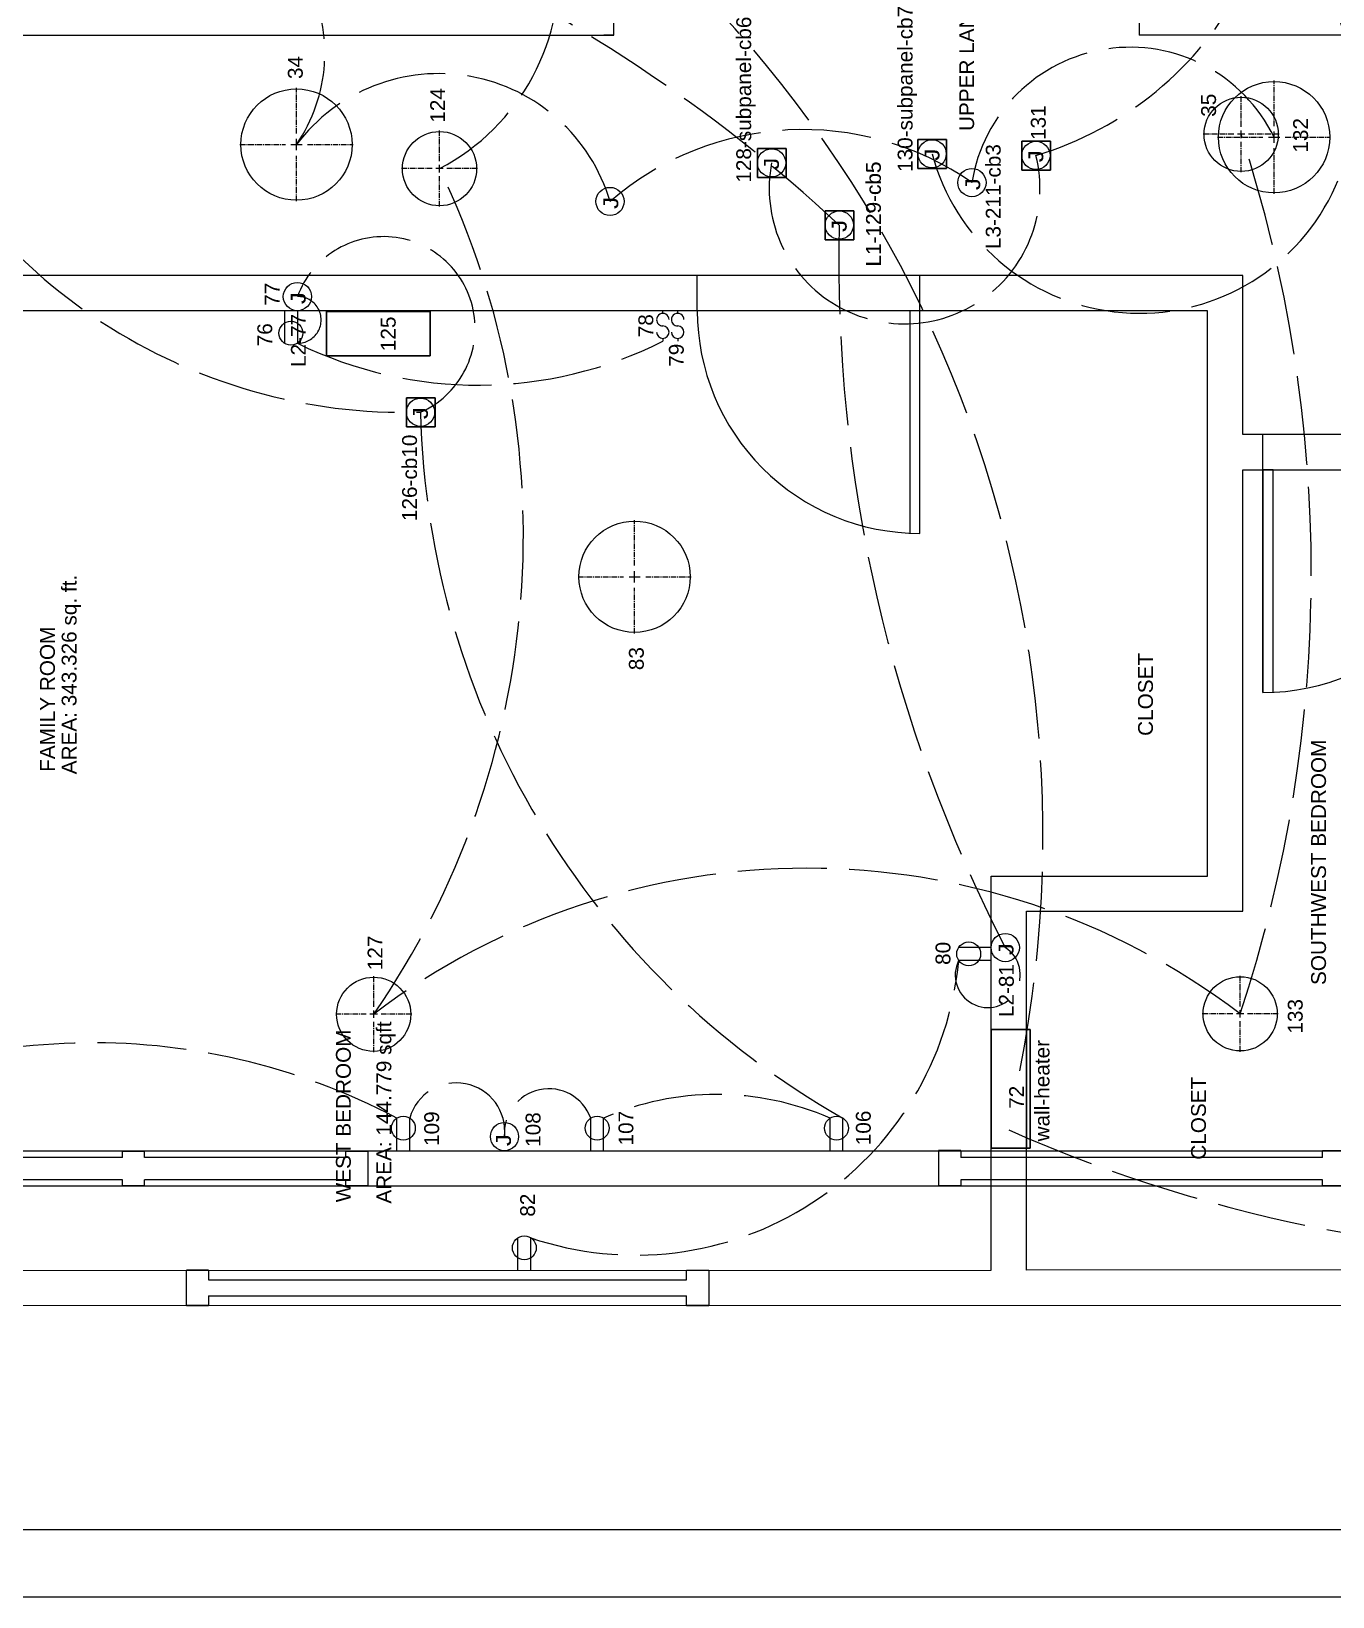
# Model space of a CAD drawing. Header units: inches. Extents: x 12 to 619, y -4 to 515.
# Drawn here: x 241.3 to 416.7, y -4 to 206.8 of the extents above; entities that cross this region are included whole.
import ezdxf

# ---------------------------------------------------------------- set-up
doc = ezdxf.new("R2010")
doc.units = ezdxf.units.IN
doc.header["$MEASUREMENT"] = 0
doc.linetypes.add('ACAD_ISO02W100', pattern=[15, 12, -3])
doc.linetypes.add('CENTER2', pattern=[1.125, 0.75, -0.125, 0.125, -0.125])
doc.layers.get('0').update_dxf_attribs({"color": 1, "lineweight": 9})
for name, color, linetype, lineweight in [('00-page-edge', 7, 'Continuous', 9), ('A101-Floorplan-1st-floor', 7, 'Continuous', 9), ('A101-Text', 7, 'Continuous', 9), ('A201-Floorplan-2nd-floor', 3, 'Continuous', 9), ('A201-Text', 3, 'Continuous', 9), ('E101-Electrical-1st-floor', 7, 'Continuous', 9), ('E201-Electrical-2nd-floor', 3, 'Continuous', 9)]:
    doc.layers.add(name, color=color, linetype=linetype, lineweight=lineweight)
doc.layers.get('0').off()
doc.styles.add('Reg', font='Courier New.ttf', dxfattribs={"height": 1})
doc.styles.get("Standard").update_dxf_attribs({"font": 'Arial.ttf', "height": 2})

# ---------------------------------------------------------------- blocks, each defined once
blk = doc.blocks.new('L2-W-bedroom-door')
at = {"layer": 'A201-Floorplan-2nd-floor'}
for p, q in [((-186.19, -524.69), (-156.19, -524.69)), ((-156.19, -523.31), (-186.15, -523.31)), ((-156.19, -524.69), (-156.19, -523.31))]:
    blk.add_line(p, q, dxfattribs=at)
blk.add_arc((-156.19, -524.69), 30, 90, 180, dxfattribs=at)
blk = doc.blocks.new('L2-SW-bedroom-door')
at = {"layer": 'A201-Floorplan-2nd-floor', "lineweight": 30}
for p in [(-313.87, -549.41), (-283.87, -550.78)]:
    blk.add_line(p, (-283.87, -549.41), dxfattribs=at)
at = {"layer": 'A201-Floorplan-2nd-floor'}
blk.add_line((-313.87, -550.78), (-283.87, -550.78), dxfattribs=at)
blk.add_arc((-283.87, -549.41), 30, 180, 270, dxfattribs=at)
blk = doc.blocks.new('L2-wall-heater-72')
at = {"layer": 'E201-Electrical-2nd-floor', "lineweight": 30}
for p, q in [((0, 4.75, -9.75), (16, 4.75, -9.75)), ((0, -0.5, -9.75), (0, 4.75, -9.75)), ((16, -0.5, -9.75), (16, 4.75, -9.75)), ((0, 0, -9.75), (16, 0, -9.75)), ((0, -0.5, -9.75), (16, -0.5, -9.75))]:
    blk.add_line(p, q, dxfattribs=at)
blk = doc.blocks.new('L1-family-room-window')
at = {"layer": 'A101-Floorplan-1st-floor'}
for p, q in [((0.01, 54.75), (-4.75, 54.75)), ((-3.93, 51.75), (-4.75, 51.75)), ((-3.93, 3), (-3.93, 51.75)), ((0.01, 51.75), (-0.93, 51.75)), ((-0.93, 3), (-0.93, 51.75)), ((-4.75, 3), (-3.93, 3)), ((-0.93, 3), (0.01, 3)), ((-4.75, 0), (0.01, 0))]:
    blk.add_line(p, q, dxfattribs=at)
at = {"layer": 'A101-Floorplan-1st-floor', "lineweight": 30}
for p, q in [((-4.75, 54.75), (-4.75, 51.75)), ((0.01, 54.75), (0.01, 51.75)), ((-4.75, 3), (-4.75, 0)), ((0, 3), (0.01, 0))]:
    blk.add_line(p, q, dxfattribs=at)
blk = doc.blocks.new('L1-family-room-patio-doors')
at = {"layer": 'A101-Floorplan-1st-floor'}
for p, q in [((0, 66.63), (-4.75, 66.63)), ((-0.07, 66.63), (-0.07, 63.63)), ((-3.93, 63.63), (-4.75, 63.63)), ((-3.93, 33.13), (-3.93, 63.63)), ((-0.93, 33.13), (-0.93, 63.63)), ((0, 63.63), (-0.93, 63.63)), ((-4.75, 33.13), (-3.93, 33.13)), ((-0.93, 33.13), (0, 33.13)), ((-0.07, 33.13), (-0.07, 30.13)), ((-4.75, 30.13), (-3.93, 30.13)), ((-3.93, 3), (-3.93, 30.13)), ((-0.93, 3), (-0.93, 30.13)), ((-0.93, 30.13), (0, 30.13)), ((-4.75, 3), (-3.93, 3)), ((-0.93, 3), (0, 3)), ((-0.07, 3), (-0.07, 0)), ((-4.75, 0), (0, 0))]:
    blk.add_line(p, q, dxfattribs=at)
at = {"layer": 'A101-Floorplan-1st-floor', "lineweight": 30}
for p, q in [((-4.75, 66.63), (-4.75, 63.63)), ((-4.75, 33.13), (-4.75, 30.13)), ((-4.75, 3), (-4.75, 0))]:
    blk.add_line(p, q, dxfattribs=at)
blk = doc.blocks.new('L2-ceiling-led-34')
at = {"layer": 'E201-Electrical-2nd-floor', "linetype": 'CENTER2', "lineweight": -3}
for p, q in [((0, 7.62, -94.12), (0, 1.5, -94.12)), ((-7.62, 0, -94.12), (-1.5, 0, -94.12)), ((1.5, 0, -94.12), (7.62, 0, -94.12)), ((0, -1.5, -94.12), (0, -7.62, -94.12))]:
    blk.add_line(p, q, dxfattribs=at)
at = {"layer": 'E201-Electrical-2nd-floor', "linetype": 'Continuous', "lineweight": -3}
for p, q in [((-0.75, 0, -94.12), (0.75, 0, -94.12)), ((0, 0.75, -94.12), (0, -0.75, -94.12))]:
    blk.add_line(p, q, dxfattribs=at)
at = {"layer": 'E201-Electrical-2nd-floor', "lineweight": -3}
blk.add_circle((0, 0, -94.12), 7.5, dxfattribs=at)
blk = doc.blocks.new('L2-ceiling-led-35')
at = {"layer": 'E201-Electrical-2nd-floor', "linetype": 'CENTER2', "lineweight": -3}
for p, q in [((0, 7.62, -81.46), (0, 1.5, -81.46)), ((-7.62, 0, -81.46), (-1.5, 0, -81.46)), ((1.5, 0, -81.46), (7.62, 0, -81.46)), ((0, -1.5, -81.46), (0, -7.62, -81.46))]:
    blk.add_line(p, q, dxfattribs=at)
at = {"layer": 'E201-Electrical-2nd-floor', "linetype": 'Continuous', "lineweight": -3}
for p, q in [((-0.75, 0, -81.46), (0.75, 0, -81.46)), ((0, 0.75, -81.46), (0, -0.75, -81.46))]:
    blk.add_line(p, q, dxfattribs=at)
at = {"layer": 'E201-Electrical-2nd-floor', "lineweight": -3}
blk.add_circle((0, 0, -81.46), 7.5, dxfattribs=at)
blk = doc.blocks.new('L2-duplex-76')
at = {"layer": 'E201-Electrical-2nd-floor', "lineweight": -3}
for p, q in [((0, 1.73, -17.88), (-4.39, 1.73, -17.88)), ((0, 0, -17.88), (-4.38, 0, -17.88))]:
    blk.add_line(p, q, dxfattribs=at)
blk.add_circle((-3.03, 0.87, -17.88), 1.61, dxfattribs=at)
blk = doc.blocks.new('L2-j-box-77')
at = {"layer": 'E201-Electrical-2nd-floor'}
blk.add_circle((1.9, 0, -8), 1.9, dxfattribs=at)
at = {"layer": 'E201-Electrical-2nd-floor', "lineweight": 5, "style": 'Reg'}
blk.add_text('J', height=2, dxfattribs=at).set_placement((0.65, -1.11, -8))
blk = doc.blocks.new('L2-basic-switch-78')
at = {"layer": 'E201-Electrical-2nd-floor', "lineweight": -3}
for p, q in [((-3.74, 0, -46.12), (-4.11, 0, -46.12)), ((-0.37, 0, -46.12), (0, 0, -46.12))]:
    blk.add_line(p, q, dxfattribs=at)
for centre, start, end in [((-2.9, 0, -46.12), 90, 360), ((-1.22, 0, -46.12), 90, 180), ((-1.21, 0, -46.12), 270, 90)]:
    blk.add_arc(centre, 0.84, start, end, dxfattribs=at)
blk = doc.blocks.new('L2-toggle-switch-79')
at = {"layer": 'E201-Electrical-2nd-floor', "lineweight": -3}
for p, q in [((-3.74, 0, -46.12), (-4.11, 0, -46.12)), ((-0.37, 0, -46.12), (0, 0, -46.12))]:
    blk.add_line(p, q, dxfattribs=at)
for centre, start, end in [((-2.9, 0, -46.12), 90, 360), ((-1.22, 0, -46.12), 90, 180), ((-1.21, 0, -46.12), 270, 90)]:
    blk.add_arc(centre, 0.84, start, end, dxfattribs=at)
blk = doc.blocks.new('L2-duplex-80')
at = {"layer": 'E201-Electrical-2nd-floor'}
for p, q in [((-1.73, 0, -17.38), (-1.73, 4.38, -17.38)), ((0, 0, -17.38), (0, 4.39, -17.38))]:
    blk.add_line(p, q, dxfattribs=at)
blk.add_circle((-0.86, 3.03, -17.38), 1.61, dxfattribs=at)
blk = doc.blocks.new('L2-j-box-81')
at = {"layer": 'E201-Electrical-2nd-floor'}
blk.add_circle((0, -1.9, -5.25), 1.9, dxfattribs=at)
at = {"layer": 'E201-Electrical-2nd-floor', "lineweight": 5, "style": 'Reg'}
blk.add_text('J', height=2, dxfattribs=at).set_placement((-1.25, -3.01, -5.25))
blk = doc.blocks.new('L1-duplex-106')
at = {"layer": 'E101-Electrical-1st-floor'}
for p, q in [((0, 0, -16.75), (4.38, 0, -16.75)), ((0, -1.73, -16.75), (4.39, -1.73, -16.75))]:
    blk.add_line(p, q, dxfattribs=at)
blk.add_circle((3.03, -0.87, -16.75), 1.61, dxfattribs=at)
blk = doc.blocks.new('L1-duplex-107')
at = {"layer": 'E101-Electrical-1st-floor'}
for p, q in [((0, 0, -17.87), (4.38, 0, -17.87)), ((0, -1.73, -17.87), (4.39, -1.73, -17.87))]:
    blk.add_line(p, q, dxfattribs=at)
blk.add_circle((3.03, -0.87, -17.87), 1.61, dxfattribs=at)
blk = doc.blocks.new('L1-j-box-108')
at = {"layer": 'E101-Electrical-1st-floor'}
blk.add_circle((1.9, 0, -32.12), 1.9, dxfattribs=at)
at = {"layer": 'E101-Electrical-1st-floor', "lineweight": 5, "style": 'Reg'}
blk.add_text('J', height=2, dxfattribs=at).set_placement((0.38, -0.87, -32.12))
blk = doc.blocks.new('L1-duplex-109')
at = {"layer": 'E101-Electrical-1st-floor'}
for p, q in [((0, 0, -16.12), (4.38, 0, -16.12)), ((0, -1.73, -16.12), (4.39, -1.73, -16.12))]:
    blk.add_line(p, q, dxfattribs=at)
blk.add_circle((3.03, -0.87, -16.12), 1.61, dxfattribs=at)
blk = doc.blocks.new('*U249')
at = {"layer": 'E101-Electrical-1st-floor', "color": 0, "linetype": 'CENTER2', "lineweight": -3, "transparency": 16777216}
for p, q in [((0, 1), (0, 5.12)), ((-5.12, 0), (-1, 0)), ((1, 0), (5.12, 0)), ((0, -5.12), (0, -1))]:
    blk.add_line(p, q, dxfattribs=at)
at = {"layer": 'E101-Electrical-1st-floor', "color": 0, "linetype": 'Continuous', "lineweight": -3, "transparency": 16777216}
for p, q in [((-0.5, 0), (0.5, 0)), ((0, -0.5), (0, 0.5))]:
    blk.add_line(p, q, dxfattribs=at)
blk = doc.blocks.new('*U250')
at = {"layer": 'E101-Electrical-1st-floor', "color": 0, "linetype": 'CENTER2', "lineweight": -3, "transparency": 16777216}
for p, q in [((0, 1), (0, 5.12)), ((-5.12, 0), (-1, 0)), ((1, 0), (5.12, 0)), ((0, -5.12), (0, -1))]:
    blk.add_line(p, q, dxfattribs=at)
at = {"layer": 'E101-Electrical-1st-floor', "color": 0, "linetype": 'Continuous', "lineweight": -3, "transparency": 16777216}
for p, q in [((-0.5, 0), (0.5, 0)), ((0, -0.5), (0, 0.5))]:
    blk.add_line(p, q, dxfattribs=at)
blk = doc.blocks.new('L1-ceiling-led-127')
at = {"layer": 'E101-Electrical-1st-floor', "lineweight": -3}
blk.add_circle((0, 0, -93.87), 5, dxfattribs=at)
at = {"layer": 'E101-Electrical-1st-floor', "linetype": 'CENTER2', "lineweight": -3}
for name in ['*U249', '*U250']:
    blk.add_blockref(name, (0, 0, -93.87), dxfattribs=at)
blk = doc.blocks.new('*U253')
at = {"layer": 'E101-Electrical-1st-floor', "color": 0, "linetype": 'CENTER2', "lineweight": -3, "transparency": 16777216}
for p, q in [((0, 1), (0, 5.12)), ((-5.12, 0), (-1, 0)), ((1, 0), (5.12, 0)), ((0, -5.12), (0, -1))]:
    blk.add_line(p, q, dxfattribs=at)
at = {"layer": 'E101-Electrical-1st-floor', "color": 0, "linetype": 'Continuous', "lineweight": -3, "transparency": 16777216}
for p, q in [((-0.5, 0), (0.5, 0)), ((0, -0.5), (0, 0.5))]:
    blk.add_line(p, q, dxfattribs=at)
blk = doc.blocks.new('L1-ceiling-led-124')
at = {"layer": 'E101-Electrical-1st-floor', "lineweight": -3}
blk.add_circle((0, 0, -95), 5, dxfattribs=at)
at = {"layer": 'E101-Electrical-1st-floor', "linetype": 'CENTER2', "lineweight": -3}
blk.add_blockref('*U253', (0, 0, -95), dxfattribs=at)
blk = doc.blocks.new('L1-ceiling-register-119')
at = {"layer": 'A101-Floorplan-1st-floor', "lineweight": 30}
for p, q in [((-6, 0, -95.12), (-6, -14, -95.12)), ((0, 0, -95.12), (-6, 0, -95.12)), ((0, -14, -95.12), (0, 0, -95.12)), ((-6, -14, -95.12), (0, -14, -95.12))]:
    blk.add_line(p, q, dxfattribs=at)
blk = doc.blocks.new('L1-ceiling-j-box-126')
at = {"layer": 'E101-Electrical-1st-floor', "lineweight": 30}
for p, q in [((-1.98, -1.95, -95.62), (-1.98, 1.9, -95.62)), ((-1.98, 1.9, -95.62), (0, 1.9, -95.62)), ((0, 1.9, -95.62), (1.93, 1.9, -95.62)), ((1.93, 1.9, -95.62), (1.93, -1.95, -95.62)), ((1.93, -1.95, -95.62), (-1.98, -1.95, -95.62))]:
    blk.add_line(p, q, dxfattribs=at)
at = {"layer": 'E101-Electrical-1st-floor'}
blk.add_circle((0, 0, -95.62), 1.9, dxfattribs=at)
at = {"layer": 'E101-Electrical-1st-floor', "lineweight": 5, "style": 'Reg'}
blk.add_text('J', height=2, dxfattribs=at).set_placement((-1.16, -0.99, -95.62))
blk = doc.blocks.new('L1-ceiling-j-box-128')
at = {"layer": 'E101-Electrical-1st-floor', "lineweight": 30}
for p, q in [((-1.98, -1.95, -96.5), (-1.98, 1.9, -96.5)), ((-1.98, 1.9, -96.5), (0, 1.9, -96.5)), ((0, 1.9, -96.5), (1.93, 1.9, -96.5)), ((1.93, 1.9, -96.5), (1.93, -1.95, -96.5)), ((1.93, -1.95, -96.5), (-1.98, -1.95, -96.5))]:
    blk.add_line(p, q, dxfattribs=at)
at = {"layer": 'E101-Electrical-1st-floor'}
blk.add_circle((0, 0, -96.5), 1.9, dxfattribs=at)
at = {"layer": 'E101-Electrical-1st-floor', "lineweight": 5, "style": 'Reg'}
blk.add_text('J', height=2, dxfattribs=at).set_placement((-1.16, -0.99, -96.5))
blk = doc.blocks.new('L1-ceiling-j-box-129')
at = {"layer": 'E101-Electrical-1st-floor', "lineweight": 30}
for p, q in [((-1.98, -1.95, -95.62), (-1.98, 1.9, -95.62)), ((-1.98, 1.9, -95.62), (0, 1.9, -95.62)), ((0, 1.9, -95.62), (1.93, 1.9, -95.62)), ((1.93, 1.9, -95.62), (1.93, -1.95, -95.62)), ((1.93, -1.95, -95.62), (-1.98, -1.95, -95.62))]:
    blk.add_line(p, q, dxfattribs=at)
at = {"layer": 'E101-Electrical-1st-floor'}
blk.add_circle((0, 0, -95.62), 1.9, dxfattribs=at)
at = {"layer": 'E101-Electrical-1st-floor', "lineweight": 5, "style": 'Reg'}
blk.add_text('J', height=2, dxfattribs=at).set_placement((-1.16, -0.99, -95.62))
blk = doc.blocks.new('L1-ceiling-j-box-130')
at = {"layer": 'E101-Electrical-1st-floor', "lineweight": 30}
for p, q in [((-1.98, -1.95, -95.75), (-1.98, 1.9, -95.75)), ((-1.98, 1.9, -95.75), (0, 1.9, -95.75)), ((0, 1.9, -95.75), (1.93, 1.9, -95.75)), ((1.93, 1.9, -95.75), (1.93, -1.95, -95.75)), ((1.93, -1.95, -95.75), (-1.98, -1.95, -95.75))]:
    blk.add_line(p, q, dxfattribs=at)
at = {"layer": 'E101-Electrical-1st-floor'}
blk.add_circle((0, 0, -95.75), 1.9, dxfattribs=at)
at = {"layer": 'E101-Electrical-1st-floor', "lineweight": 5, "style": 'Reg'}
blk.add_text('J', height=2, dxfattribs=at).set_placement((-1.16, -0.99, -95.75))
blk = doc.blocks.new('*U258')
at = {"layer": 'E101-Electrical-1st-floor', "color": 0, "linetype": 'CENTER2', "lineweight": -3, "transparency": 16777216}
for p, q in [((0, 1), (0, 5.12)), ((-5.12, 0), (-1, 0)), ((1, 0), (5.12, 0)), ((0, -5.12), (0, -1))]:
    blk.add_line(p, q, dxfattribs=at)
at = {"layer": 'E101-Electrical-1st-floor', "color": 0, "linetype": 'Continuous', "lineweight": -3, "transparency": 16777216}
for p, q in [((-0.5, 0), (0.5, 0)), ((0, -0.5), (0, 0.5))]:
    blk.add_line(p, q, dxfattribs=at)
blk = doc.blocks.new('L1-ceiling-led-133')
at = {"layer": 'E101-Electrical-1st-floor', "lineweight": -3}
blk.add_circle((0, 0, -94.75), 5, dxfattribs=at)
at = {"layer": 'E101-Electrical-1st-floor', "linetype": 'CENTER2', "lineweight": -3}
blk.add_blockref('*U258', (0, 0, -94.75), dxfattribs=at)
blk = doc.blocks.new('*U260')
at = {"layer": 'E101-Electrical-1st-floor', "color": 0, "linetype": 'CENTER2', "lineweight": -3, "transparency": 16777216}
for p, q in [((0, 1), (0, 5.12)), ((-5.12, 0), (-1, 0)), ((1, 0), (5.12, 0)), ((0, -5.12), (0, -1))]:
    blk.add_line(p, q, dxfattribs=at)
at = {"layer": 'E101-Electrical-1st-floor', "color": 0, "linetype": 'Continuous', "lineweight": -3, "transparency": 16777216}
for p, q in [((-0.5, 0), (0.5, 0)), ((0, -0.5), (0, 0.5))]:
    blk.add_line(p, q, dxfattribs=at)
blk = doc.blocks.new('L1-ceiling-led-132')
at = {"layer": 'E101-Electrical-1st-floor', "lineweight": -3}
blk.add_circle((0, 0, -94.37), 5, dxfattribs=at)
at = {"layer": 'E101-Electrical-1st-floor', "linetype": 'CENTER2', "lineweight": -3}
blk.add_blockref('*U260', (0, 0, -94.37), dxfattribs=at)
blk = doc.blocks.new('L1-j-box-131')
at = {"layer": 'E101-Electrical-1st-floor', "lineweight": 30}
for p, q in [((-1.98, -1.95, -95.38), (-1.98, 1.9, -95.38)), ((-1.98, 1.9, -95.38), (0, 1.9, -95.38)), ((0, 1.9, -95.38), (1.93, 1.9, -95.38)), ((1.93, 1.9, -95.38), (1.93, -1.95, -95.38)), ((1.93, -1.95, -95.38), (-1.98, -1.95, -95.38))]:
    blk.add_line(p, q, dxfattribs=at)
at = {"layer": 'E101-Electrical-1st-floor'}
blk.add_circle((0, 0, -95.38), 1.9, dxfattribs=at)
at = {"layer": 'E101-Electrical-1st-floor', "lineweight": 5, "style": 'Reg'}
blk.add_text('J', height=2, dxfattribs=at).set_placement((-1.16, -0.99, -95.38))
blk = doc.blocks.new('L1-129-cb5')
at = {"layer": 'E201-Electrical-2nd-floor', "lineweight": 30}
for p, q in [((-1.98, -1.95), (-1.98, 1.9)), ((-1.98, 1.9), (0, 1.9)), ((0, 1.9), (1.93, 1.9)), ((1.93, 1.9), (1.93, -1.95)), ((1.93, -1.95), (-1.98, -1.95))]:
    blk.add_line(p, q, dxfattribs=at)
at = {"layer": 'E201-Electrical-2nd-floor'}
blk.add_circle((0, 0), 1.9, dxfattribs=at)
at = {"layer": 'E201-Electrical-2nd-floor', "lineweight": 5, "style": 'Reg'}
blk.add_text('J', height=2, dxfattribs=at).set_placement((-1.16, -0.99))
blk = doc.blocks.new('L3-209-cb3')
at = {"layer": 'E201-Electrical-2nd-floor'}
blk.add_circle((0, 0), 1.9, dxfattribs=at)
at = {"layer": 'E201-Electrical-2nd-floor', "lineweight": 5, "style": 'Reg'}
blk.add_text('J', height=2, dxfattribs=at).set_placement((-1.25, -1.11))
blk = doc.blocks.new('L1-126')
at = {"layer": 'E201-Electrical-2nd-floor', "lineweight": 30}
for p, q in [((-1.98, -1.95), (-1.98, 1.9)), ((-1.98, 1.9), (0, 1.9)), ((0, 1.9), (1.93, 1.9)), ((1.93, 1.9), (1.93, -1.95)), ((1.93, -1.95), (-1.98, -1.95))]:
    blk.add_line(p, q, dxfattribs=at)
at = {"layer": 'E201-Electrical-2nd-floor'}
blk.add_circle((0, 0), 1.9, dxfattribs=at)
at = {"layer": 'E201-Electrical-2nd-floor', "lineweight": 5, "style": 'Reg'}
blk.add_text('J', height=2, dxfattribs=at).set_placement((-1.16, -0.99))
blk = doc.blocks.new('L2-77-cb10')
at = {"layer": 'E101-Electrical-1st-floor'}
blk.add_circle((0, 0), 1.9, dxfattribs=at)
at = {"layer": 'E101-Electrical-1st-floor', "lineweight": 5, "style": 'Reg'}
blk.add_text('J', height=2, dxfattribs=at).set_placement((-1.25, -1.11))
blk = doc.blocks.new('L2-81')
at = {"layer": 'E101-Electrical-1st-floor'}
blk.add_circle((0, 0), 1.9, dxfattribs=at)
at = {"layer": 'E101-Electrical-1st-floor', "lineweight": 5, "style": 'Reg'}
blk.add_text('J', height=2, dxfattribs=at).set_placement((-1.25, -1.11))
blk = doc.blocks.new('L3-208')
at = {"layer": 'E201-Electrical-2nd-floor'}
blk.add_circle((0, 0), 1.9, dxfattribs=at)
at = {"layer": 'E201-Electrical-2nd-floor', "lineweight": 5, "style": 'Reg'}
blk.add_text('J', height=2, dxfattribs=at).set_placement((-1.25, -1.11))
blk = doc.blocks.new('L2-ceiling-led-83')
at = {"layer": 'E201-Electrical-2nd-floor', "linetype": 'CENTER2', "lineweight": -3}
for p, q in [((0, 7.62, -93.38), (0, 1.5, -93.38)), ((-7.62, 0, -93.38), (-1.5, 0, -93.38)), ((1.5, 0, -93.38), (7.62, 0, -93.38)), ((0, -1.5, -93.38), (0, -7.62, -93.38))]:
    blk.add_line(p, q, dxfattribs=at)
at = {"layer": 'E201-Electrical-2nd-floor', "linetype": 'Continuous', "lineweight": -3}
for p, q in [((-0.75, 0, -93.38), (0.75, 0, -93.38)), ((0, 0.75, -93.38), (0, -0.75, -93.38))]:
    blk.add_line(p, q, dxfattribs=at)
at = {"layer": 'E201-Electrical-2nd-floor', "lineweight": -3}
blk.add_circle((0, 0, -93.38), 7.5, dxfattribs=at)
blk = doc.blocks.new('L2-west-bedroom-window')
at = {"layer": 'A201-Floorplan-2nd-floor'}
for p, q in [((-4.75, 70.4), (-0.02, 70.4)), ((-3.45, 67.4), (-4.75, 67.4)), ((-3.45, 67.4), (-3.45, 3)), ((-0.02, 67.4), (-1.3, 67.4)), ((-1.3, 67.4), (-1.3, 3)), ((-4.75, 3), (-3.45, 3)), ((-1.3, 3), (0, 3)), ((0, 3), (0, 0)), ((0, 0), (-4.75, 0))]:
    blk.add_line(p, q, dxfattribs=at)
at = {"layer": 'A201-Floorplan-2nd-floor', "lineweight": 30}
for p, q in [((-4.75, 70.4), (-4.75, 67.4)), ((-0.02, 70.4), (-0.02, 67.4)), ((-4.75, 3), (-4.75, 0))]:
    blk.add_line(p, q, dxfattribs=at)

msp = doc.modelspace()

# ---------------------------------------------------------------- linework, layer by layer
at = {"layer": '00-page-edge', "lineweight": -3}
for points in [[(12.0961, -4.0387), (619.3969, -4.0387), (619.3969, 515.3126), (12.0961, 515.3126)], [(565.3969, 4.9613), (21.0961, 4.9613), (21.0961, 506.3126), (565.3969, 506.3126)]]:
    msp.add_lwpolyline(points, close=True, dxfattribs=at)
at = {"layer": 'A101-Floorplan-1st-floor', "lineweight": -3}
for p, q in [((319.8232, 206.3187), (319.8232, 349.8187)), ((390.6044, 349.8187), (390.6044, 206.3187)), ((95.4413, 206.3187), (319.8232, 206.3187)), ((422.8475, 206.3187), (390.6044, 206.3187)), ((95.4413, 56.0375), (422.8475, 56.0375)), ((90.6913, 51.2875), (532.5022, 51.2875))]:
    msp.add_line(p, q, dxfattribs=at)
at = {"layer": 'A101-Floorplan-1st-floor', "lineweight": 5}
msp.add_line((319.8232, 206.3187), (318.4482, 206.3187), dxfattribs=at)
at = {"layer": 'A201-Floorplan-2nd-floor', "lineweight": -3}
for p, q in [((331.0497, 169.1883), (331.0497, 173.9383)), ((361.0497, 169.1883), (361.0497, 173.9383)), ((407.2729, 147.7548), (407.2729, 152.5048)), ((90.6913, 35.1678), (532.5022, 35.2654))]:
    msp.add_line(p, q, dxfattribs=at)
for points in [[(221.7882, 173.9383), (221.7882, 40.0259), (95.4132, 39.9423), (95.4132, 351.8173), (390.6044, 351.8173), (390.6044, 242.7548), (453.452, 242.7548), (453.452, 218.2548), (439.8979, 218.2548), (439.8979, 152.5048), (404.5647, 152.5048), (404.5647, 173.9383), (221.7829, 173.9383)], [(375.4085, 39.9423), (375.4085, 88.2861), (404.5647, 88.2861), (404.5647, 147.7548), (527.7522, 147.7548), (527.7522, 40.0161), (375.4085, 39.9657)]]:
    msp.add_lwpolyline(points, dxfattribs=at)
msp.add_lwpolyline([(226.5329, 39.9165), (370.6585, 39.9642), (370.6585, 93.0361), (399.8147, 93.0361), (399.8147, 169.1883), (226.5329, 169.1883)], close=True, dxfattribs=at)
at = {"layer": 'E101-Electrical-1st-floor', "linetype": 'ACAD_ISO02W100', "lineweight": 5}
for centre, radius, start, end in [((363.4784, 234.4355), 46.2625, 286.595085, 18.11374), ((390.6571, 197.7807), 28.9442, 194.939858, 39.827165), ((291.7131, 230.3807), 74.9023, 202.317956, 271.561145), ((224.638, 133.8989), 189.1607, 341.690786, 18.188305), ((358.9893, 185.6625), 18.2497, 169.142949, 14.072812), ((551.4328, 175.7361), 201.3034, 178.579914, 207.303024), ((288.7482, 166.8032), 12.3562, 293.897568, 159.720718)]:
    msp.add_arc(centre, radius, start, end, dxfattribs=at)
at = {"layer": 'E101-Electrical-1st-floor', "linetype": 'ACAD_ISO02W100', "lineweight": -3}
for centre, radius, start, end in [((282.3427, 215.0258), 30.1418, 297.619286, 5.731244), ((194.1864, 138.9773), 113.4243, 325.303277, 25.786329), ((406.017, 158.1369), 112.2941, 181.342397, 240.471258), ((345.8731, -2.5523), 96.6326, 52.855486, 127.205842), ((249.6366, -17.0417), 87.6097, 62.148499, 121.151248), ((298.5769, 58.6462), 6.5282, 353.745988, 164.152647), ((311.0471, 58.3896), 5.9981, 19.779519, 184.346337), ((333.6706, 25.4528), 38.1557, 66.408035, 113.556116)]:
    msp.add_arc(centre, radius, start, end, dxfattribs=at)
at = {"layer": 'E201-Electrical-2nd-floor', "lineweight": -3}
for p, q in [((306.8695, 39.9125), (306.8695, 44.2944)), ((308.6, 39.9125), (308.6, 44.3039))]:
    msp.add_line(p, q, dxfattribs=at)
msp.add_circle((307.7422, 42.9447), 1.6072, dxfattribs=at)
at = {"layer": 'E201-Electrical-2nd-floor', "linetype": 'ACAD_ISO02W100', "lineweight": 5}
for centre, radius, start, end in [((214.6294, 98.4975), 162.9976, 348.783325, 136.924452), ((204.1322, 23.0294), 214.9445, 47.193865, 119.655992), ((296.2306, 177.0756), 24.0466, 16.48948, 142.952034), ((345.313, 153.749), 39.83, 55.16715, 130.798129), ((551.4328, 175.7361), 201.3034, 178.579914, 207.303024), ((288.7482, 166.8032), 12.3562, 293.897568, 159.720718), ((301.5135, 214.5279), 55.3663, 243.902535, 296.719982), ((370.1961, 79.704), 4.3843, 153.380045, 57.43426), ((322.7119, 85.7181), 43.7525, 251.183422, 354.689262), ((453.2738, 240.1157), 198.2511, 246.120466, 272.55955)]:
    msp.add_arc(centre, radius, start, end, dxfattribs=at)
at = {"layer": 'E201-Electrical-2nd-floor', "linetype": 'ACAD_ISO02W100', "lineweight": -3}
for centre, radius, start, end in [((258.9435, 203.9327), 21.9186, 325.643802, 86.809811), ((389.3903, 183.0757, -13.6635), 21.5911, 26.048295, 171.029598), ((277.2192, 167.9461), 3.1403, 268.881572, 91.118428)]:
    msp.add_arc(centre, radius, start, end, dxfattribs=at)

# ---------------------------------------------------------------- block references
at = {"lineweight": 5, "rotation": 89.99999999999999}
for name, p in [('L3-209-cb3', (368.0632, 186.4423)), ('L1-129-cb5', (350.1913, 180.725)), ('L1-126', (293.7538, 155.5062)), ('L2-west-bedroom-window', (332.5978, 39.9516))]:
    msp.add_blockref(name, p, dxfattribs=at)
at = {"lineweight": -3, "rotation": 89.99999999999999}
msp.add_blockref('L2-W-bedroom-door', (-163.6368, 325.375), dxfattribs=at)
at = {"layer": 'A101-Floorplan-1st-floor', "lineweight": 5, "rotation": 89.99999999999999}
msp.add_blockref('L1-ceiling-register-119', (281.0663, 169.0945, 95.125), dxfattribs=at)
at = {"layer": 'A101-Floorplan-1st-floor', "lineweight": -3, "rotation": 89.99999999999999}
for name, p in [('L1-family-room-patio-doors', (286.6963, 56.0375)), ('L1-family-room-window', (418.3163, 56.0375))]:
    msp.add_blockref(name, p, dxfattribs=at)
at = {"layer": 'A201-Floorplan-2nd-floor', "lineweight": -3, "rotation": 89.99999999999999}
msp.add_blockref('L2-SW-bedroom-door', (-142.1368, 431.625), dxfattribs=at)
at = {"layer": 'E101-Electrical-1st-floor', "lineweight": 5, "rotation": 89.99999999999999}
for name, p in [('L1-ceiling-led-132', (404.3475, 192.9437, 94.375)), ('L1-ceiling-led-124', (296.3163, 188.3187, 95)), ('L1-ceiling-j-box-130', (362.6913, 190.3187, 95.75)), ('L1-j-box-131', (376.6913, 190.1, 95.375)), ('L1-ceiling-j-box-128', (341.0663, 189.1, 96.5)), ('L1-ceiling-j-box-129', (350.1913, 180.725, 95.625)), ('L2-77-cb10', (277.1579, 171.0858)), ('L1-ceiling-j-box-126', (293.7538, 155.5062, 95.625)), ('L2-81', (372.556, 83.399)), ('L1-ceiling-led-127', (287.4413, 74.4125, 93.875)), ('L1-ceiling-led-133', (404.2225, 74.475, 94.75)), ('L1-duplex-109', (290.5663, 56.0375, 16.125)), ('L1-j-box-108', (305.0663, 56.0375, 32.125)), ('L1-duplex-107', (316.6913, 56.0375, 17.875)), ('L1-duplex-106', (348.9413, 56.0375, 16.75))]:
    msp.add_blockref(name, p, dxfattribs=at)
at = {"layer": 'E201-Electrical-2nd-floor', "lineweight": 5, "rotation": 89.99999999999999}
for name, p in [('L2-ceiling-led-34', (277.0382, 191.5633, 94.125)), ('L2-ceiling-led-35', (408.7882, 192.557, 81.4615)), ('L3-208', (319.2882, 183.9009)), ('L2-j-box-77', (277.1579, 169.1883, 8)), ('L2-duplex-76', (277.1579, 169.1883, 17.875)), ('L2-basic-switch-78', (326.4079, 169.1883, 46.125)), ('L2-ceiling-led-83', (322.6, 133.3445, 93.375)), ('L2-j-box-81', (370.6585, 83.399, 5.25)), ('L2-duplex-80', (370.6585, 83.399, 17.375))]:
    msp.add_blockref(name, p, dxfattribs=at)
at = {"layer": 'E201-Electrical-2nd-floor', "linetype": 'ACAD_ISO02W100', "lineweight": 5, "rotation": 89.99999999999999}
msp.add_blockref('L2-toggle-switch-79', (328.4079, 169.1883, 46.125), dxfattribs=at)
at = {"layer": 'E201-Electrical-2nd-floor', "lineweight": -3, "rotation": 89.99999999999999}
msp.add_blockref('L2-wall-heater-72', (375.4085, 56.3798, 9.75), dxfattribs=at)

# ---------------------------------------------------------------- texts
at = {"layer": 'A101-Floorplan-1st-floor', "lineweight": 5}
msp.add_text('125', height=2, rotation=90, dxfattribs=at).set_placement((290.4003, 163.7327))
at = {"layer": 'A101-Text', "lineweight": 5}
for s, p in [('AREA: 343.326 sq. ft.', (247.3917, 106.7378)), ('FAMILY ROOM', (244.47, 107.0675))]:
    msp.add_text(s, height=2, rotation=90, dxfattribs=at).set_placement(p)
at = {"layer": 'A201-Text', "lineweight": 5}
for s, p in [('UPPER LANDING', (368.3551, 193.3858)), ('CLOSET', (392.457, 111.9095)), ('SOUTHWEST BEDROOM', (415.7793, 78.354)), ('WEST BEDROOM', (284.3537, 49.0847)), ('AREA: 144.779 sqft', (289.817, 48.9089)), ('CLOSET', (399.596, 54.8229))]:
    msp.add_text(s, height=2, rotation=90, dxfattribs=at).set_placement(p)
at = {"layer": 'E101-Electrical-1st-floor', "lineweight": 5}
for s, p in [('130-subpanel-cb7', (360.0557, 187.879)), ('128-subpanel-cb6', (338.3094, 186.4268)), ('124', (297.0648, 194.5057)), ('131', (378.0066, 192.1853)), ('132', (413.3557, 190.4773)), ('L1-129-cb5', (355.793, 175.1518)), ('L2-77', (278.2947, 161.6069)), ('126-cb10', (293.2722, 140.8434)), ('127', (288.6249, 80.3509)), ('L2-81', (373.7046, 74.0379)), ('133', (412.6362, 71.8073)), ('109', (296.2552, 56.6757)), ('107', (322.434, 56.7446)), ('106', (354.4249, 56.7733)), ('108', (309.9147, 56.554))]:
    msp.add_text(s, height=2, rotation=90, dxfattribs=at).set_placement(p)
at = {"layer": 'E201-Electrical-2nd-floor', "lineweight": 5}
for s, p in [('34', (277.8764, 200.394)), ('35', (400.9562, 195.3081)), ('L3-211-cb3', (371.9342, 177.4869)), ('L1-129-cb5', (355.7935, 175.1302)), ('77', (274.7587, 169.8384)), ('76', (273.7603, 164.3903)), ('78', (325.1101, 165.607)), ('79', (329.2292, 161.6271)), ('83', (323.8366, 120.7655)), ('80', (365.1637, 81.0634)), ('81', (373.7076, 78.0643)), ('wall-heater', (378.5135, 57.2872)), ('72', (375.0826, 61.6728)), ('82', (309.1844, 47.1437))]:
    msp.add_text(s, height=2, rotation=90, dxfattribs=at).set_placement(p)

doc.saveas('drawing.dxf')
